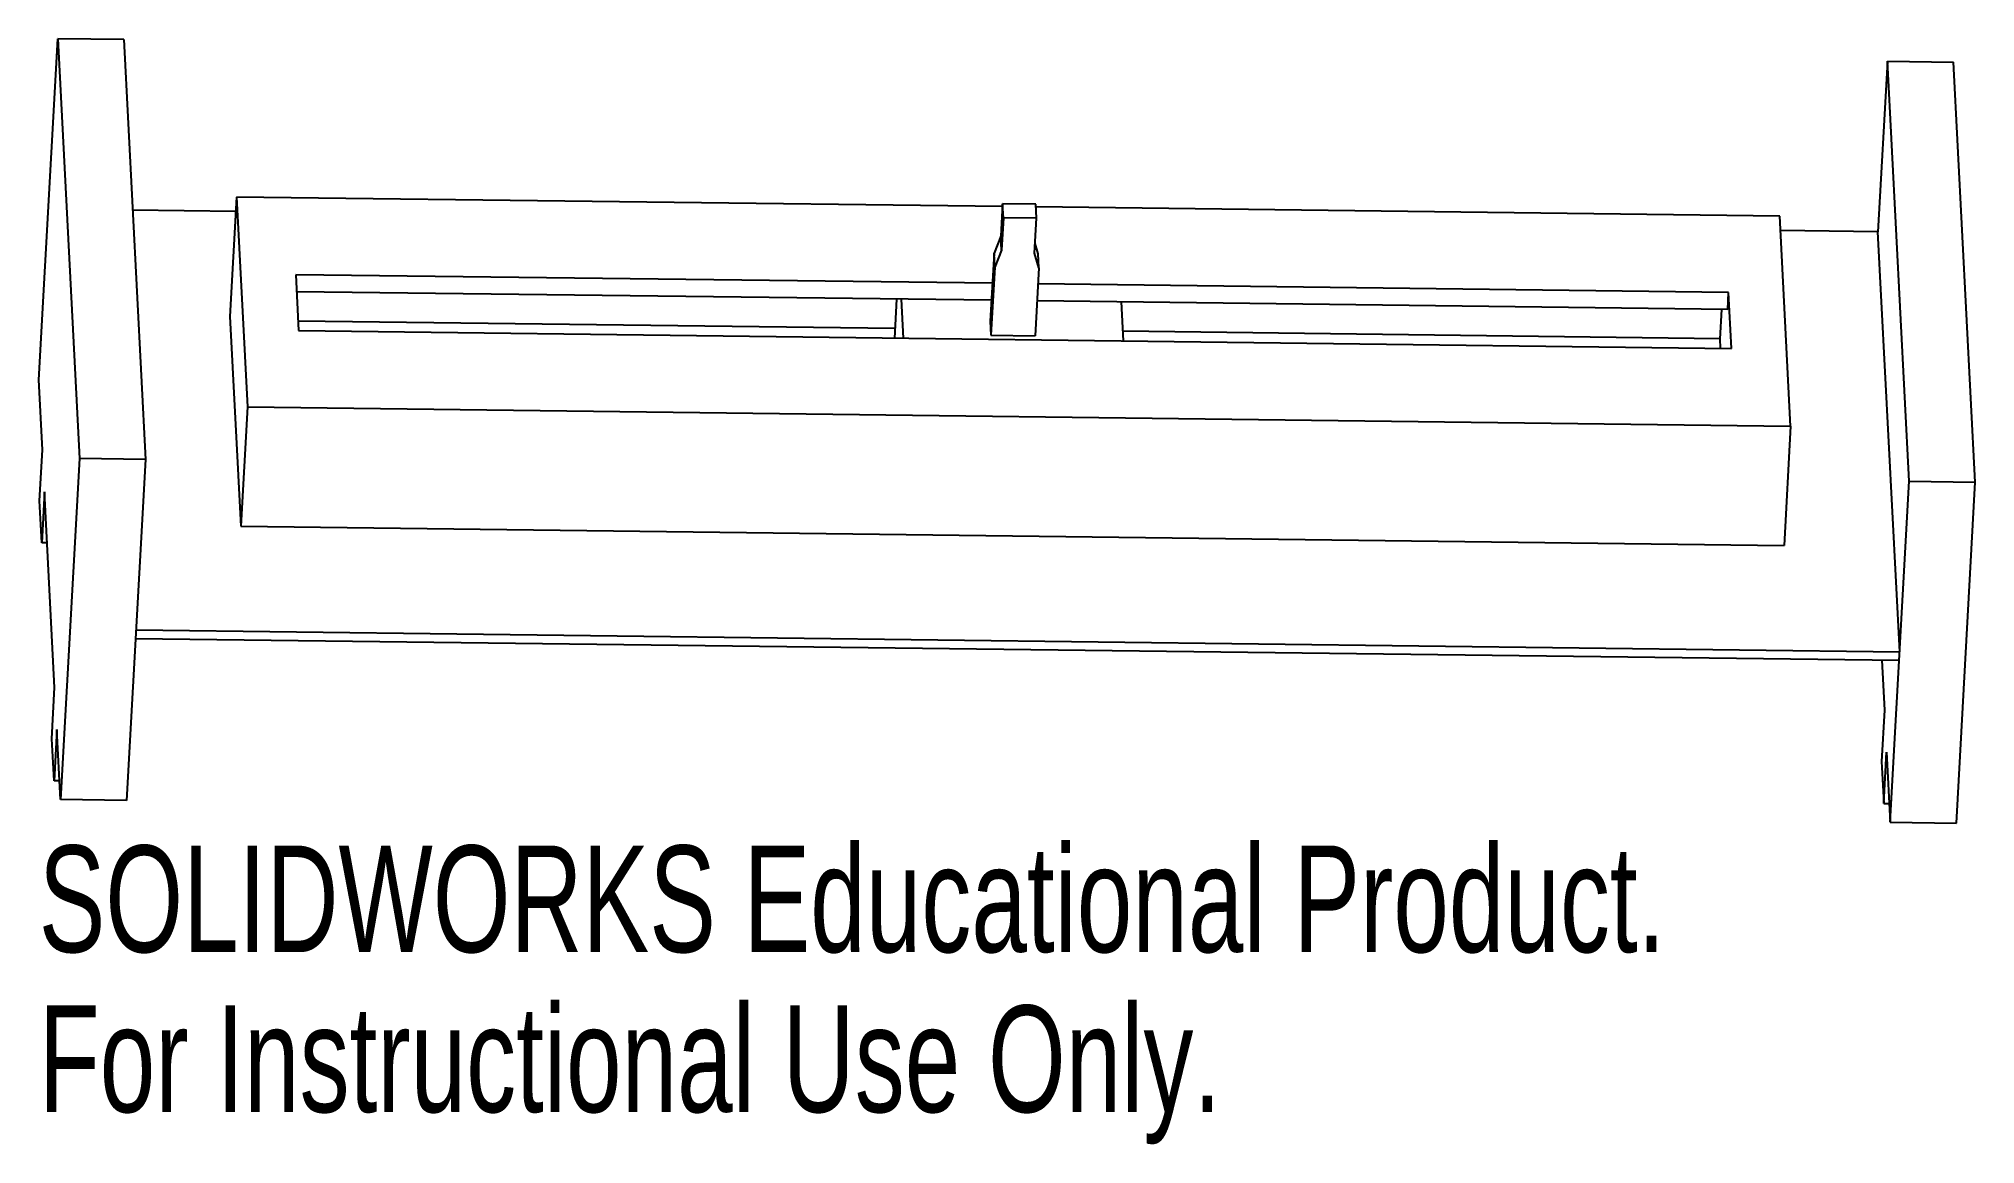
# Model space of a CAD drawing. Header units: millimetres. Extents: x -15.5 to 72.2, y -42.2 to 7.9.
import ezdxf

# ---------------------------------------------------------------- set-up
doc = ezdxf.new("R2010")
doc.units = ezdxf.units.MM
doc.styles.add('SLDTEXTSTYLE0', font='TXT', dxfattribs={"width": 0.7})

msp = doc.modelspace()

# ---------------------------------------------------------------- linework, layer by layer
at = {"color": 7, "linetype": 'Continuous', "lineweight": 25}
for p, q in [((-15.496, -7.542), (-14.638, 7.917)), ((-11.643, 7.88), (-14.638, 7.917)), ((-14.638, 7.917), (-13.654, -11.115)), ((-11.643, 7.88), (-10.659, -11.152)), ((68.241, 6.892), (67.812, -0.837)), ((69.225, -12.14), (68.241, 6.892)), ((68.241, 6.892), (71.236, 6.855)), ((72.22, -12.177), (71.236, 6.855)), ((-6.569, 0.082), (-11.243, 0.14)), ((-6.533, 0.741), (-6.833, -4.669)), ((-6.533, 0.741), (-6.041, -8.775)), ((28.159, 0.312), (-6.533, 0.741)), ((28.166, 0.438), (28.084, -1.039)), ((28.199, -0.197), (28.166, 0.438)), ((29.664, 0.419), (28.166, 0.438)), ((29.697, -0.215), (29.664, 0.419)), ((63.365, -0.123), (29.67, 0.294)), ((28.199, -0.197), (28.117, -1.674)), ((29.697, -0.215), (28.199, -0.197)), ((29.609, -1.798), (29.697, -0.215)), ((63.857, -9.639), (63.365, -0.123)), ((67.812, -0.837), (63.399, -0.782)), ((68.796, -19.869), (67.812, -0.837)), ((28.084, -1.039), (27.776, -1.804)), ((28.117, -1.674), (27.809, -2.438)), ((28.117, -1.674), (28.084, -1.039)), ((29.772, -1.841), (29.633, -1.361)), ((27.776, -1.804), (27.605, -4.892)), ((27.809, -2.438), (27.637, -5.527)), ((27.809, -2.438), (27.776, -1.804)), ((29.805, -2.476), (29.609, -1.798)), ((29.805, -2.476), (29.634, -5.551)), ((29.805, -2.476), (29.772, -1.841)), ((27.7, -3.169), (-3.856, -2.779)), ((-3.856, -2.779), (-3.725, -5.316)), ((61.049, -3.581), (29.765, -3.194)), ((27.657, -3.942), (-3.816, -3.553)), ((23.357, -3.889), (23.26, -5.65)), ((23.561, -3.891), (23.652, -5.655)), ((61.007, -4.354), (29.722, -3.967)), ((33.638, -5.778), (33.547, -4.015)), ((60.661, -5.681), (60.735, -4.351)), ((61.007, -4.354), (61.049, -3.581)), ((61.181, -6.119), (61.049, -3.581)), ((-6.833, -4.669), (-6.341, -14.185)), ((23.284, -5.219), (-3.747, -4.885)), ((27.605, -4.892), (27.637, -5.527)), ((-3.725, -5.316), (61.181, -6.119)), ((27.637, -5.527), (29.634, -5.551)), ((60.661, -5.681), (33.615, -5.347)), ((60.683, -6.113), (60.661, -5.681)), ((-15.332, -10.714), (-15.496, -7.542)), ((-6.041, -8.775), (-6.341, -14.185)), ((-6.041, -8.775), (63.857, -9.639)), ((63.857, -9.639), (63.557, -15.049)), ((-15.46, -13.032), (-15.332, -10.714)), ((-13.654, -11.115), (-14.512, -26.573)), ((-10.659, -11.152), (-13.654, -11.115)), ((-10.659, -11.152), (-11.516, -26.61)), ((68.367, -27.598), (69.225, -12.14)), ((69.225, -12.14), (72.22, -12.177)), ((71.363, -27.635), (72.22, -12.177)), ((-15.362, -14.936), (-15.46, -13.032)), ((-15.233, -12.617), (-15.362, -14.936)), ((-14.774, -21.498), (-15.233, -12.617)), ((-6.341, -14.185), (63.557, -15.049)), ((-15.113, -14.939), (-15.362, -14.936)), ((-11.109, -19.268), (68.775, -20.255)), ((-11.087, -18.881), (68.796, -19.869)), ((67.987, -20.246), (68.105, -22.523)), ((-14.903, -23.817), (-14.774, -21.498)), ((68.105, -22.523), (67.976, -24.841)), ((-14.676, -23.401), (-14.804, -25.72)), ((-14.512, -26.573), (-14.676, -23.401)), ((-14.804, -25.72), (-14.903, -23.817)), ((68.075, -26.745), (68.203, -24.426)), ((68.203, -24.426), (68.367, -27.598)), ((67.976, -24.841), (68.075, -26.745)), ((-14.556, -25.723), (-14.804, -25.72)), ((-11.516, -26.61), (-14.512, -26.573)), ((68.075, -26.745), (68.323, -26.748)), ((68.367, -27.598), (71.363, -27.635))]:
    msp.add_line(p, q, dxfattribs=at)

# ---------------------------------------------------------------- texts
at = {"color": 7, "linetype": 'Continuous', "char_height": 4.83362, "attachment_point": 1, "style": 'SLDTEXTSTYLE0'}
for s, insert in [('SOLIDWORKS Educational Product.', (-15.496, -28.654)), ('For Instructional Use Only.', (-15.496, -35.905))]:
    msp.add_mtext(s, dxfattribs=dict(at, insert=insert))

doc.saveas('drawing.dxf')
